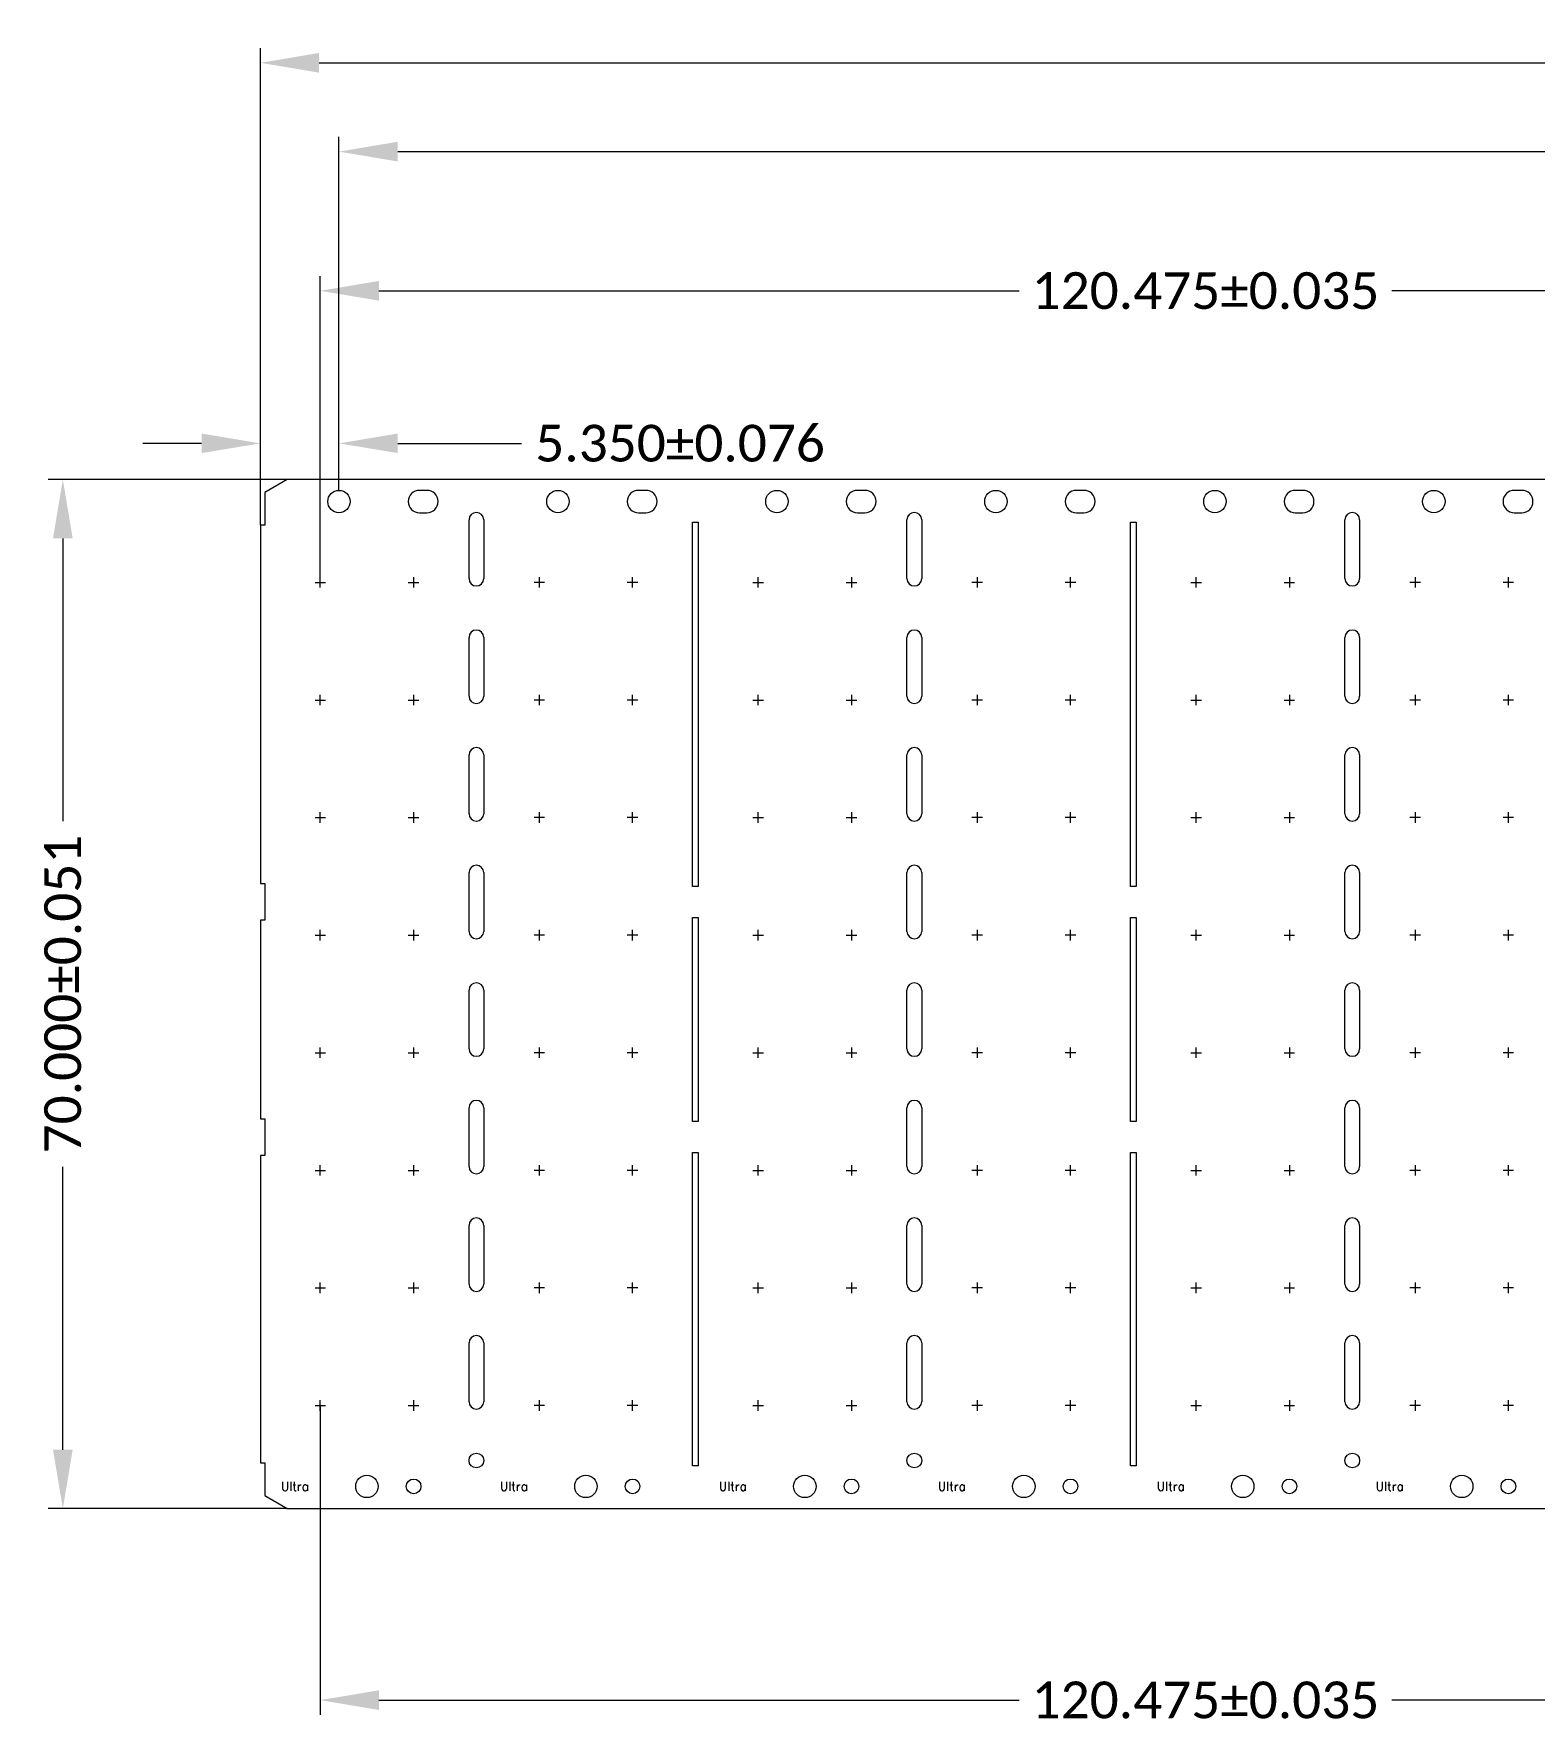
# Model space of a CAD drawing. Extents: x -92 to 604, y -481 to 70.
# Drawn here: x -92.4 to 9.7, y -457.6 to -342.3 of the extents above; entities that cross this region are included whole.
import ezdxf
from ezdxf.enums import TextEntityAlignment as Align

# ---------------------------------------------------------------- set-up
doc = ezdxf.new("R2010")
doc.units = 0
doc.header["$LTSCALE"] = 8
doc.header["$MEASUREMENT"] = 0
doc.linetypes.add('CENTER', pattern=[2, 1.25, -0.25, 0.25, -0.25])
doc.linetypes.add('HIDDEN', pattern=[0.375, 0.25, -0.125])
doc.layers.get('0').update_dxf_attribs({"linetype": 'CONTINUOUS'})
doc.layers.get('DEFPOINTS').update_dxf_attribs({"linetype": 'CONTINUOUS'})
doc.layers.add('AM_5', color=3, linetype='CONTINUOUS', lineweight=15)
for name, color, linetype in [('CEN', 2, 'CENTER'), ('COIN-LINE', 4, 'CONTINUOUS'), ('DIM', 7, 'CONTINUOUS'), ('LF-LINE', 1, 'CONTINUOUS'), ('PKG-OUT', 3, 'HIDDEN')]:
    doc.layers.add(name, color=color, linetype=linetype)
doc.styles.add('SIMPLEX', font='SIMPLEX', dxfattribs={"height": 2.5})
doc.styles.get("Standard").update_dxf_attribs({"font": 'SIMPLEX', "height": 3})
doc.dimstyles.new('DIM-B$0', dxfattribs={"dimscale": 4, "dimtxt": 0.1, "dimasz": 0.08, "dimexe": 0.05, "dimexo": 0.05, "dimgap": 0.06, "dimtad": 0, "dimdec": 3, "dimlfac": 2, "dimzin": 0, "dimdsep": 46, "dimtxsty": 'STANDARD', "dimcen": 0.05, "dimadec": 0, "dimazin": 0, "dimtfac": 1, "dimtdec": 3, "dimtofl": 0, "dimtmove": 2, "dimatfit": 3, "dimfxl": 1, "dimtolj": 1, "dimtzin": 0, "dimarcsym": 0})

# ---------------------------------------------------------------- blocks, each defined once
blk = doc.blocks.new('*D106')
at = {"layer": 'DEFPOINTS', "color": 0, "transparency": 16777216}
for p in [(1267.79, -2559.71), (1252.52, -2629.71), (1267.79, -2629.71)]:
    blk.add_point(p, dxfattribs=at)
at = {"layer": 'DIM', "color": 0, "lineweight": 0, "transparency": 16777216}
for p, q in [((1267.79, -2559.71), (1251.52, -2559.71)), ((1252.52, -2563.71), (1252.52, -2582.95)), ((1252.52, -2625.71), (1252.52, -2606.46)), ((1267.79, -2629.71), (1251.52, -2629.71))]:
    blk.add_line(p, q, dxfattribs=at)
at = {"layer": 'DIM', "color": 0, "transparency": 16777216}
for points in [[(1253.19, -2563.71), (1251.85, -2563.71), (1252.52, -2559.71)], [(1251.85, -2625.71), (1253.19, -2625.71), (1252.52, -2629.71)]]:
    blk.add_solid(points, dxfattribs=at)
at = {"layer": 'DIM', "color": 0, "lineweight": 0, "transparency": 16777216, "insert": (1252.52, -2594.71), "char_height": 3, "attachment_point": 5, "rotation": 90}
blk.add_mtext('\\A1;\\fCalibri|b0|i0|c0|p0;\\H0.833333x;70.000%%p0.051', dxfattribs=at)
blk = doc.blocks.new('*D105')
at = {"layer": 'DEFPOINTS', "color": 0, "transparency": 16777216}
for p in [(1270.03, -2622.71), (1390.51, -2639.77), (1270.03, -2642.75)]:
    blk.add_point(p, dxfattribs=at)
at = {"layer": 'DIM', "color": 0, "lineweight": 0, "transparency": 16777216}
for p, q in [((1270.03, -2622.71), (1270.03, -2643.75)), ((1390.51, -2639.77), (1390.51, -2643.75)), ((1274.03, -2642.75), (1317.6, -2642.75)), ((1386.51, -2642.75), (1342.95, -2642.75))]:
    blk.add_line(p, q, dxfattribs=at)
at = {"layer": 'DIM', "color": 0, "transparency": 16777216}
for points in [[(1274.03, -2642.08), (1274.03, -2643.42), (1270.03, -2642.75)], [(1386.51, -2643.42), (1386.51, -2642.08), (1390.51, -2642.75)]]:
    blk.add_solid(points, dxfattribs=at)
at = {"layer": 'DIM', "color": 0, "lineweight": 0, "transparency": 16777216, "insert": (1330.27, -2642.75), "char_height": 3, "attachment_point": 5}
blk.add_mtext('\\A1;\\fCalibri|b0|i0|c0|p0;\\H0.833333x;120.475%%p0.035', dxfattribs=at)
blk = doc.blocks.new('*D113')
at = {"layer": 'DEFPOINTS', "color": 0, "transparency": 16777216}
for p in [(1390.51, -2546.87), (1390.51, -2560.45), (1270.03, -2566.71)]:
    blk.add_point(p, dxfattribs=at)
at = {"layer": 'DIM', "color": 0, "lineweight": 0, "transparency": 16777216}
for p, q in [((1270.03, -2566.71), (1270.03, -2545.87)), ((1390.51, -2560.45), (1390.51, -2545.87)), ((1274.03, -2546.87), (1317.6, -2546.87)), ((1386.51, -2546.87), (1342.95, -2546.87))]:
    blk.add_line(p, q, dxfattribs=at)
at = {"layer": 'DIM', "color": 0, "transparency": 16777216}
for points in [[(1274.03, -2546.2), (1274.03, -2547.54), (1270.03, -2546.87)], [(1386.51, -2547.54), (1386.51, -2546.2), (1390.51, -2546.87)]]:
    blk.add_solid(points, dxfattribs=at)
at = {"layer": 'DIM', "color": 0, "lineweight": 0, "transparency": 16777216, "insert": (1330.27, -2546.87), "char_height": 3, "attachment_point": 5}
blk.add_mtext('\\A1;\\fCalibri|b0|i0|c0|p0;\\H0.833333x;120.475%%p0.035', dxfattribs=at)
blk = doc.blocks.new('*D112')
at = {"layer": 'DEFPOINTS', "color": 0, "transparency": 16777216}
for p in [(1494.81, -2537.4), (1271.31, -2560.45), (1494.81, -2560.45)]:
    blk.add_point(p, dxfattribs=at)
at = {"layer": 'DIM', "color": 0, "lineweight": 0, "transparency": 16777216}
for p, q in [((1271.31, -2560.45), (1271.31, -2536.4)), ((1494.81, -2560.45), (1494.81, -2536.4)), ((1275.31, -2537.4), (1370.32, -2537.4)), ((1490.81, -2537.4), (1395.8, -2537.4))]:
    blk.add_line(p, q, dxfattribs=at)
at = {"layer": 'DIM', "color": 0, "transparency": 16777216}
for points in [[(1275.31, -2536.73), (1275.31, -2538.07), (1271.31, -2537.4)], [(1490.81, -2538.07), (1490.81, -2536.73), (1494.81, -2537.4)]]:
    blk.add_solid(points, dxfattribs=at)
at = {"layer": 'DIM', "color": 0, "lineweight": 0, "transparency": 16777216, "insert": (1383.06, -2537.4), "char_height": 3, "attachment_point": 5}
blk.add_mtext('\\A1;\\fCalibri|b0|i0|c0|p0;\\H0.833333x;223.500%%p0.051', dxfattribs=at)
blk = doc.blocks.new('*D111')
at = {"layer": 'DEFPOINTS', "color": 0, "transparency": 16777216}
for p in [(1503.96, -2531.36), (1265.96, -2562.72), (1503.96, -2562.81)]:
    blk.add_point(p, dxfattribs=at)
at = {"layer": 'DIM', "color": 0, "lineweight": 0, "transparency": 16777216}
for p, q in [((1265.96, -2562.72), (1265.96, -2530.36)), ((1269.96, -2531.36), (1372.22, -2531.36)), ((1499.96, -2531.36), (1397.7, -2531.36)), ((1503.96, -2562.81), (1503.96, -2530.36))]:
    blk.add_line(p, q, dxfattribs=at)
at = {"layer": 'DIM', "color": 0, "transparency": 16777216}
for points in [[(1269.96, -2530.69), (1269.96, -2532.03), (1265.96, -2531.36)], [(1499.96, -2532.03), (1499.96, -2530.69), (1503.96, -2531.36)]]:
    blk.add_solid(points, dxfattribs=at)
at = {"layer": 'DIM', "color": 0, "lineweight": 0, "transparency": 16777216, "insert": (1384.96, -2531.36), "char_height": 3, "attachment_point": 5}
blk.add_mtext('\\A1;\\fCalibri|b0|i0|c0|p0;\\H0.833333x;238.000%%p0.102', dxfattribs=at)
blk = doc.blocks.new('Mold Gate 孔')
at = {"color": 4, "lineweight": 0}
blk.add_circle((-578.56, -389.94), 0.5, dxfattribs=at)
at = {"layer": 'DIM', "color": 4, "lineweight": 0}
for p, q in [((-579.06, -329.94), (-579.06, -325.94)), ((-578.06, -325.94), (-578.06, -329.94)), ((-579.06, -337.94), (-579.06, -333.94)), ((-578.06, -333.94), (-578.06, -337.94)), ((-579.06, -345.94), (-579.06, -341.94)), ((-578.06, -341.94), (-578.06, -345.94)), ((-579.06, -353.94), (-579.06, -349.94)), ((-578.06, -349.94), (-578.06, -353.94)), ((-579.06, -361.94), (-579.06, -357.94)), ((-578.06, -357.94), (-578.06, -361.94)), ((-579.06, -369.94), (-579.06, -365.94)), ((-578.06, -365.94), (-578.06, -369.94)), ((-579.06, -377.94), (-579.06, -373.94)), ((-578.06, -373.94), (-578.06, -377.94)), ((-579.06, -385.94), (-579.06, -381.94)), ((-578.06, -381.94), (-578.06, -385.94))]:
    blk.add_line(p, q, dxfattribs=at)
for centre, start, end in [((-578.56, -325.94), 360, 180), ((-578.56, -329.94), 180, 360), ((-578.56, -333.94), 360, 180), ((-578.56, -337.94), 180, 360), ((-578.56, -341.94), 360, 180), ((-578.56, -345.94), 180, 360), ((-578.56, -349.94), 360, 180), ((-578.56, -353.94), 180, 360), ((-578.56, -357.94), 360, 180), ((-578.56, -361.94), 180, 360), ((-578.56, -365.94), 360, 180), ((-578.56, -369.94), 180, 360), ((-578.56, -373.94), 360, 180), ((-578.56, -377.94), 180, 360), ((-578.56, -381.94), 360, 180), ((-578.56, -385.94), 180, 360)]:
    blk.add_arc(centre, 0.5, start, end, dxfattribs=at)
blk = doc.blocks.new('*D107')
at = {"layer": 'DEFPOINTS', "color": 0, "transparency": 16777216}
for p in [(1271.31, -2557.25), (1271.31, -2560.45), (1265.96, -2562.81)]:
    blk.add_point(p, dxfattribs=at)
at = {"layer": 'DIM', "color": 0, "lineweight": 0, "transparency": 16777216}
for p, q in [((1265.96, -2562.81), (1265.96, -2556.25)), ((1271.31, -2560.45), (1271.31, -2556.25)), ((1261.96, -2557.25), (1257.96, -2557.25)), ((1275.31, -2557.25), (1283.74, -2557.25))]:
    blk.add_line(p, q, dxfattribs=at)
at = {"layer": 'DIM', "color": 0, "transparency": 16777216}
for points in [[(1261.96, -2557.91), (1261.96, -2556.58), (1265.96, -2557.25)], [(1275.31, -2556.58), (1275.31, -2557.91), (1271.31, -2557.25)]]:
    blk.add_solid(points, dxfattribs=at)
at = {"layer": 'DIM', "color": 0, "lineweight": 0, "transparency": 16777216, "insert": (1294.52, -2557.25), "char_height": 3, "attachment_point": 5}
blk.add_mtext('\\A1;\\fCalibri|b0|i0|c0|p0;\\H0.833333x;5.350%%p0.076', dxfattribs=at)

msp = doc.modelspace()

# ---------------------------------------------------------------- linework, layer by layer
at = {"layer": 'AM_5', "color": 4, "lineweight": 0}
for points in [[(-47.1537, -400.318), (-47.5537, -400.318), (-47.5537, -375.5325), (-47.1537, -375.5325)], [(-17.3537, -400.318), (-17.7537, -400.318), (-17.7537, -375.5325), (-17.3537, -375.5325)], [(-47.1537, -416.318), (-47.5537, -416.318), (-47.5537, -402.418), (-47.1537, -402.418)], [(-17.3537, -416.318), (-17.7537, -416.318), (-17.7537, -402.418), (-17.3537, -402.418)], [(-47.1537, -439.7325), (-47.5537, -439.7325), (-47.5537, -418.418), (-47.1537, -418.418)], [(-17.3537, -439.7325), (-17.7537, -439.7325), (-17.7537, -418.418), (-17.3537, -418.418)]]:
    msp.add_lwpolyline(points, close=True, dxfattribs=at)
at = {"layer": 'CEN', "lineweight": 0}
for p, q in [((-72.8787, -379.9865), (-72.8787, -379.2714)), ((-66.5287, -379.2714), (-66.5287, -379.9865)), ((-57.9787, -379.2714), (-57.9787, -379.9865)), ((-51.6287, -379.9865), (-51.6287, -379.2714)), ((-43.0787, -379.9865), (-43.0787, -379.2714)), ((-36.7287, -379.2714), (-36.7287, -379.9865)), ((-28.1787, -379.2714), (-28.1787, -379.9865)), ((-21.8287, -379.9865), (-21.8287, -379.2714)), ((-13.2787, -379.9865), (-13.2787, -379.2714)), ((-6.9287, -379.2714), (-6.9287, -379.9865)), ((1.6213, -379.2714), (1.6213, -379.9865)), ((7.9713, -379.9865), (7.9713, -379.2714)), ((-73.2327, -379.6325), (-72.5175, -379.6325)), ((-66.8898, -379.6325), (-66.1747, -379.6325)), ((-57.6175, -379.6325), (-58.3327, -379.6325)), ((-51.2747, -379.6325), (-51.9898, -379.6325)), ((-43.4327, -379.6325), (-42.7175, -379.6325)), ((-37.0898, -379.6325), (-36.3747, -379.6325)), ((-27.8175, -379.6325), (-28.5327, -379.6325)), ((-21.4747, -379.6325), (-22.1898, -379.6325)), ((-13.6327, -379.6325), (-12.9175, -379.6325)), ((-7.2898, -379.6325), (-6.5747, -379.6325)), ((1.9825, -379.6325), (1.2673, -379.6325)), ((8.3253, -379.6325), (7.6102, -379.6325)), ((-72.8787, -387.9865), (-72.8787, -387.2714)), ((-66.5287, -387.2714), (-66.5287, -387.9865)), ((-57.9787, -387.2714), (-57.9787, -387.9865)), ((-51.6287, -387.9865), (-51.6287, -387.2714)), ((-43.0787, -387.9865), (-43.0787, -387.2714)), ((-36.7287, -387.2714), (-36.7287, -387.9865)), ((-28.1787, -387.2714), (-28.1787, -387.9865)), ((-21.8287, -387.9865), (-21.8287, -387.2714)), ((-13.2787, -387.9865), (-13.2787, -387.2714)), ((-6.9287, -387.2714), (-6.9287, -387.9865)), ((1.6213, -387.2714), (1.6213, -387.9865)), ((7.9713, -387.9865), (7.9713, -387.2714)), ((-73.2327, -387.6325), (-72.5175, -387.6325)), ((-66.8898, -387.6325), (-66.1747, -387.6325)), ((-57.6175, -387.6325), (-58.3327, -387.6325)), ((-51.2747, -387.6325), (-51.9898, -387.6325)), ((-43.4327, -387.6325), (-42.7175, -387.6325)), ((-37.0898, -387.6325), (-36.3747, -387.6325)), ((-27.8175, -387.6325), (-28.5327, -387.6325)), ((-21.4747, -387.6325), (-22.1898, -387.6325)), ((-13.6327, -387.6325), (-12.9175, -387.6325)), ((-7.2898, -387.6325), (-6.5747, -387.6325)), ((1.9825, -387.6325), (1.2673, -387.6325)), ((8.3253, -387.6325), (7.6102, -387.6325)), ((-72.8787, -395.9865), (-72.8787, -395.2714)), ((-66.5287, -395.2714), (-66.5287, -395.9865)), ((-57.9787, -395.2714), (-57.9787, -395.9865)), ((-51.6287, -395.9865), (-51.6287, -395.2714)), ((-43.0787, -395.9865), (-43.0787, -395.2714)), ((-36.7287, -395.2714), (-36.7287, -395.9865)), ((-28.1787, -395.2714), (-28.1787, -395.9865)), ((-21.8287, -395.9865), (-21.8287, -395.2714)), ((-13.2787, -395.9865), (-13.2787, -395.2714)), ((-6.9287, -395.2714), (-6.9287, -395.9865)), ((1.6213, -395.2714), (1.6213, -395.9865)), ((7.9713, -395.9865), (7.9713, -395.2714)), ((-73.2327, -395.6325), (-72.5175, -395.6325)), ((-66.8898, -395.6325), (-66.1747, -395.6325)), ((-57.6175, -395.6325), (-58.3327, -395.6325)), ((-51.2747, -395.6325), (-51.9898, -395.6325)), ((-43.4327, -395.6325), (-42.7175, -395.6325)), ((-37.0898, -395.6325), (-36.3747, -395.6325)), ((-27.8175, -395.6325), (-28.5327, -395.6325)), ((-21.4747, -395.6325), (-22.1898, -395.6325)), ((-13.6327, -395.6325), (-12.9175, -395.6325)), ((-7.2898, -395.6325), (-6.5747, -395.6325)), ((1.9825, -395.6325), (1.2673, -395.6325)), ((8.3253, -395.6325), (7.6102, -395.6325)), ((-73.2327, -403.6325), (-72.5175, -403.6325)), ((-72.8787, -403.9865), (-72.8787, -403.2714)), ((-66.8898, -403.6325), (-66.1747, -403.6325)), ((-66.5287, -403.2714), (-66.5287, -403.9865)), ((-57.6175, -403.6325), (-58.3327, -403.6325)), ((-57.9787, -403.2714), (-57.9787, -403.9865)), ((-51.2747, -403.6325), (-51.9898, -403.6325)), ((-51.6287, -403.9865), (-51.6287, -403.2714)), ((-43.4327, -403.6325), (-42.7175, -403.6325)), ((-43.0787, -403.9865), (-43.0787, -403.2714)), ((-37.0898, -403.6325), (-36.3747, -403.6325)), ((-36.7287, -403.2714), (-36.7287, -403.9865)), ((-27.8175, -403.6325), (-28.5327, -403.6325)), ((-28.1787, -403.2714), (-28.1787, -403.9865)), ((-21.4747, -403.6325), (-22.1898, -403.6325)), ((-21.8287, -403.9865), (-21.8287, -403.2714)), ((-13.6327, -403.6325), (-12.9175, -403.6325)), ((-13.2787, -403.9865), (-13.2787, -403.2714)), ((-7.2898, -403.6325), (-6.5747, -403.6325)), ((-6.9287, -403.2714), (-6.9287, -403.9865)), ((1.9825, -403.6325), (1.2673, -403.6325)), ((1.6213, -403.2714), (1.6213, -403.9865)), ((8.3253, -403.6325), (7.6102, -403.6325)), ((7.9713, -403.9865), (7.9713, -403.2714)), ((-73.2327, -411.6325), (-72.5175, -411.6325)), ((-72.8787, -411.9865), (-72.8787, -411.2714)), ((-66.8898, -411.6325), (-66.1747, -411.6325)), ((-66.5287, -411.2714), (-66.5287, -411.9865)), ((-57.6175, -411.6325), (-58.3327, -411.6325)), ((-57.9787, -411.2714), (-57.9787, -411.9865)), ((-51.2747, -411.6325), (-51.9898, -411.6325)), ((-51.6287, -411.9865), (-51.6287, -411.2714)), ((-43.4327, -411.6325), (-42.7175, -411.6325)), ((-43.0787, -411.9865), (-43.0787, -411.2714)), ((-37.0898, -411.6325), (-36.3747, -411.6325)), ((-36.7287, -411.2714), (-36.7287, -411.9865)), ((-27.8175, -411.6325), (-28.5327, -411.6325)), ((-28.1787, -411.2714), (-28.1787, -411.9865)), ((-21.4747, -411.6325), (-22.1898, -411.6325)), ((-21.8287, -411.9865), (-21.8287, -411.2714)), ((-13.6327, -411.6325), (-12.9175, -411.6325)), ((-13.2787, -411.9865), (-13.2787, -411.2714)), ((-7.2898, -411.6325), (-6.5747, -411.6325)), ((-6.9287, -411.2714), (-6.9287, -411.9865)), ((1.9825, -411.6325), (1.2673, -411.6325)), ((1.6213, -411.2714), (1.6213, -411.9865)), ((8.3253, -411.6325), (7.6102, -411.6325)), ((7.9713, -411.9865), (7.9713, -411.2714)), ((-73.2327, -419.6325), (-72.5175, -419.6325)), ((-72.8787, -419.9865), (-72.8787, -419.2714)), ((-66.8898, -419.6325), (-66.1747, -419.6325)), ((-66.5287, -419.2714), (-66.5287, -419.9865)), ((-57.6175, -419.6325), (-58.3327, -419.6325)), ((-57.9787, -419.2714), (-57.9787, -419.9865)), ((-51.2747, -419.6325), (-51.9898, -419.6325)), ((-51.6287, -419.9865), (-51.6287, -419.2714)), ((-43.4327, -419.6325), (-42.7175, -419.6325)), ((-43.0787, -419.9865), (-43.0787, -419.2714)), ((-37.0898, -419.6325), (-36.3747, -419.6325)), ((-36.7287, -419.2714), (-36.7287, -419.9865)), ((-27.8175, -419.6325), (-28.5327, -419.6325)), ((-28.1787, -419.2714), (-28.1787, -419.9865)), ((-21.4747, -419.6325), (-22.1898, -419.6325)), ((-21.8287, -419.9865), (-21.8287, -419.2714)), ((-13.6327, -419.6325), (-12.9175, -419.6325)), ((-13.2787, -419.9865), (-13.2787, -419.2714)), ((-7.2898, -419.6325), (-6.5747, -419.6325)), ((-6.9287, -419.2714), (-6.9287, -419.9865)), ((1.9825, -419.6325), (1.2673, -419.6325)), ((1.6213, -419.2714), (1.6213, -419.9865)), ((8.3253, -419.6325), (7.6102, -419.6325)), ((7.9713, -419.9865), (7.9713, -419.2714)), ((-73.2327, -427.6325), (-72.5175, -427.6325)), ((-72.8787, -427.9865), (-72.8787, -427.2714)), ((-66.8898, -427.6325), (-66.1747, -427.6325)), ((-66.5287, -427.2714), (-66.5287, -427.9865)), ((-57.6175, -427.6325), (-58.3327, -427.6325)), ((-57.9787, -427.2714), (-57.9787, -427.9865)), ((-51.2747, -427.6325), (-51.9898, -427.6325)), ((-51.6287, -427.9865), (-51.6287, -427.2714)), ((-43.4327, -427.6325), (-42.7175, -427.6325)), ((-43.0787, -427.9865), (-43.0787, -427.2714)), ((-37.0898, -427.6325), (-36.3747, -427.6325)), ((-36.7287, -427.2714), (-36.7287, -427.9865)), ((-27.8175, -427.6325), (-28.5327, -427.6325)), ((-28.1787, -427.2714), (-28.1787, -427.9865)), ((-21.4747, -427.6325), (-22.1898, -427.6325)), ((-21.8287, -427.9865), (-21.8287, -427.2714)), ((-13.6327, -427.6325), (-12.9175, -427.6325)), ((-13.2787, -427.9865), (-13.2787, -427.2714)), ((-7.2898, -427.6325), (-6.5747, -427.6325)), ((-6.9287, -427.2714), (-6.9287, -427.9865)), ((1.9825, -427.6325), (1.2673, -427.6325)), ((1.6213, -427.2714), (1.6213, -427.9865)), ((8.3253, -427.6325), (7.6102, -427.6325)), ((7.9713, -427.9865), (7.9713, -427.2714)), ((-73.2327, -435.6325), (-72.5175, -435.6325)), ((-72.8787, -435.9865), (-72.8787, -435.2714)), ((-66.8898, -435.6325), (-66.1747, -435.6325)), ((-66.5287, -435.2714), (-66.5287, -435.9865)), ((-57.6175, -435.6325), (-58.3327, -435.6325)), ((-57.9787, -435.2714), (-57.9787, -435.9865)), ((-51.2747, -435.6325), (-51.9898, -435.6325)), ((-51.6287, -435.9865), (-51.6287, -435.2714)), ((-43.4327, -435.6325), (-42.7175, -435.6325)), ((-43.0787, -435.9865), (-43.0787, -435.2714)), ((-37.0898, -435.6325), (-36.3747, -435.6325)), ((-36.7287, -435.2714), (-36.7287, -435.9865)), ((-27.8175, -435.6325), (-28.5327, -435.6325)), ((-28.1787, -435.2714), (-28.1787, -435.9865)), ((-21.4747, -435.6325), (-22.1898, -435.6325)), ((-21.8287, -435.9865), (-21.8287, -435.2714)), ((-13.6327, -435.6325), (-12.9175, -435.6325)), ((-13.2787, -435.9865), (-13.2787, -435.2714)), ((-7.2898, -435.6325), (-6.5747, -435.6325)), ((-6.9287, -435.2714), (-6.9287, -435.9865)), ((1.9825, -435.6325), (1.2673, -435.6325)), ((1.6213, -435.2714), (1.6213, -435.9865)), ((8.3253, -435.6325), (7.6102, -435.6325)), ((7.9713, -435.9865), (7.9713, -435.2714))]:
    msp.add_line(p, q, dxfattribs=at)
at = {"layer": 'COIN-LINE', "lineweight": 0}
for points in [[(-65.6207, -374.8945, 1), (-65.6207, -373.3705), (-66.1287, -373.3705, 1), (-66.1287, -374.8945)], [(-50.7207, -374.8945, 1), (-50.7207, -373.3705), (-51.2287, -373.3705, 1), (-51.2287, -374.8945)], [(-35.8207, -374.8945, 1), (-35.8207, -373.3705), (-36.3287, -373.3705, 1), (-36.3287, -374.8945)], [(-20.9207, -374.8945, 1), (-20.9207, -373.3705), (-21.4287, -373.3705, 1), (-21.4287, -374.8945)], [(-6.0207, -374.8945, 1), (-6.0207, -373.3705), (-6.5287, -373.3705, 1), (-6.5287, -374.8945)], [(8.8793, -374.8945, 1), (8.8793, -373.3705), (8.3713, -373.3705, 1), (8.3713, -374.8945)]]:
    msp.add_lwpolyline(points, format="xyb", close=True, dxfattribs=at)
for centre, radius in [((-71.6037, -374.1325), 0.762), ((-56.7037, -374.1325), 0.762), ((-41.8037, -374.1325), 0.762), ((-26.9037, -374.1325), 0.762), ((-12.0037, -374.1325), 0.762), ((2.8963, -374.1325), 0.762), ((-69.7037, -441.1325), 0.762), ((-54.8037, -441.1325), 0.762), ((-39.9037, -441.1325), 0.762), ((-25.0037, -441.1325), 0.762), ((-10.1037, -441.1325), 0.762), ((4.7963, -441.1325), 0.762), ((-66.5287, -441.1325), 0.5), ((-51.6287, -441.1325), 0.5), ((-36.7287, -441.1325), 0.5), ((-21.8287, -441.1325), 0.5), ((-6.9287, -441.1325), 0.5), ((7.9713, -441.1325), 0.5)]:
    msp.add_circle(centre, radius, dxfattribs=at)
at = {"layer": 'LF-LINE', "lineweight": 0}
msp.add_lwpolyline([(159.217, -372.6325), (-75.1243, -372.6325), (-76.6537, -373.5155), (-76.6537, -375.7325), (-76.9537, -375.7325), (-76.9537, -400.118), (-76.6537, -400.118), (-76.6537, -402.618), (-76.9537, -402.618), (-76.9537, -416.118), (-76.6537, -416.118), (-76.6537, -418.618), (-76.9537, -418.618), (-76.9537, -439.5325), (-76.6537, -439.5325), (-76.6537, -441.7495), (-75.1243, -442.6325), (159.217, -442.6325)], dxfattribs=at)

# ---------------------------------------------------------------- block references
at = {"color": 3, "lineweight": 0}
for p in [(516.3059, -49.4315), (546.1059, -49.4315), (575.9059, -49.4315)]:
    msp.add_blockref('Mold Gate 孔', p, dxfattribs=at)

# ---------------------------------------------------------------- texts
at = {"layer": 'PKG-OUT', "lineweight": 0, "style": 'SIMPLEX'}
for p in [(-74.6037, -441.1325), (-59.7037, -441.1325), (-44.8037, -441.1325), (-29.9037, -441.1325), (-15.0037, -441.1325), (-0.1037, -441.1325)]:
    msp.add_text('Ultra', height=0.6, dxfattribs=at).set_placement(p, align=Align.MIDDLE_CENTER)

# ---------------------------------------------------------------- dimensions: what is measured, and where the dimension line sits
at = {"layer": 'DIM', "color": 5, "lineweight": 0}
for base, p1, p2, override, picture, middle in [((161.0463, -344.2841), (-76.9537, -375.6484), (161.0463, -375.7325), {"dimscale": 1, "dimtxt": 3, "dimasz": 4, "dimexe": 1, "dimexo": 0, "dimgap": 1, "dimlfac": 1, "dimtxsty": 'STANDARD', "dimcen": 2, "dimtol": 1, "dimtp": 0.102, "dimtm": 0.102, "dimtmove": 0, "dimlwd": 0, "dimlwe": 0}, '*D111', (42.0463, -344.2841)), ((151.8963, -350.322), (-71.6037, -373.3718), (151.8963, -373.3718), {"dimscale": 1, "dimtxt": 3, "dimasz": 4, "dimexe": 1, "dimexo": 0, "dimgap": 1, "dimlfac": 1, "dimtxsty": 'STANDARD', "dimcen": 2, "dimtol": 1, "dimtp": 0.051, "dimtm": 0.051, "dimtmove": 0, "dimlwd": 0, "dimlwe": 0}, '*D112', (40.1463, -350.322)), ((-72.8787, -455.6748), (47.5963, -452.6909), (-72.8787, -435.6289), {"dimscale": 1, "dimtxt": 3, "dimasz": 4, "dimexe": 1, "dimexo": 0, "dimgap": 1, "dimlfac": 1, "dimtxsty": 'STANDARD', "dimcen": 2, "dimtol": 1, "dimtp": 0.035, "dimtm": 0.035, "dimtmove": 0, "dimlwd": 0, "dimlwe": 0}, '*D105', (-12.6412, -455.6748))]:
    dim = msp.add_linear_dim(base=base, p1=p1, p2=p2, text='\\fCalibri|b0|i0|c0|p0;\\H0.833333x;<>', dimstyle='DIM-B$0', override=override, dxfattribs=at)
    dim.commit()
    dim.dimension.update_dxf_attribs({"geometry": picture, "text_midpoint": middle, "insert": (-1342.9137, 2187.0766)})
for base, p1, p2, override, picture, middle in [((47.5963, -359.7945), (-72.8787, -379.6289), (47.5963, -373.3705), {"dimscale": 1, "dimtxt": 3, "dimasz": 4, "dimexe": 1, "dimexo": 0, "dimgap": 1, "dimlfac": 1, "dimtxsty": 'STANDARD', "dimcen": 2, "dimtol": 1, "dimtp": 0.035, "dimtm": 0.035, "dimtmove": 0, "dimlwd": 0, "dimlwe": 0}, '*D113', (-12.6412, -359.7945)), ((-71.6037, -370.1703), (-76.9537, -375.7325), (-71.6037, -373.3705), {"dimscale": 1, "dimtxt": 3, "dimasz": 4, "dimexe": 1, "dimexo": 0, "dimgap": 1, "dimlfac": 1, "dimtxsty": 'STANDARD', "dimcen": 2, "dimtol": 1, "dimtp": 0.076, "dimtm": 0.076, "dimtmove": 0, "dimlwd": 0, "dimlwe": 0}, '*D107', (-48.3894, -370.1703))]:
    dim = msp.add_linear_dim(base=base, p1=p1, p2=p2, text='\\fCalibri|b0|i0|c0|p0;\\H0.833333x;<>', dimstyle='DIM-B$0', override=override, dxfattribs=at)
    dim.commit()
    dim.dimension.update_dxf_attribs({"geometry": picture, "text_midpoint": middle, "dimtype": 128, "insert": (-1342.9137, 2187.0766)})
dim = msp.add_linear_dim(base=(-90.3947, -442.6325), p1=(-75.1243, -372.6325), p2=(-75.1243, -442.6325), angle=90, text='\\fCalibri|b0|i0|c0|p0;\\H0.833333x;<>', dimstyle='DIM-B$0', override={"dimscale": 1, "dimtxt": 3, "dimasz": 4, "dimexe": 1, "dimexo": 0, "dimgap": 1, "dimlfac": 1, "dimtxsty": 'STANDARD', "dimcen": 2, "dimtol": 1, "dimtp": 0.051, "dimtm": 0.051, "dimtmove": 0, "dimlwd": 0, "dimlwe": 0}, dxfattribs=at)
dim.commit()
dim.dimension.update_dxf_attribs({"geometry": '*D106', "text_midpoint": (-90.3947, -407.6325), "insert": (-1342.9137, 2187.0766)})

doc.saveas('drawing.dxf')
